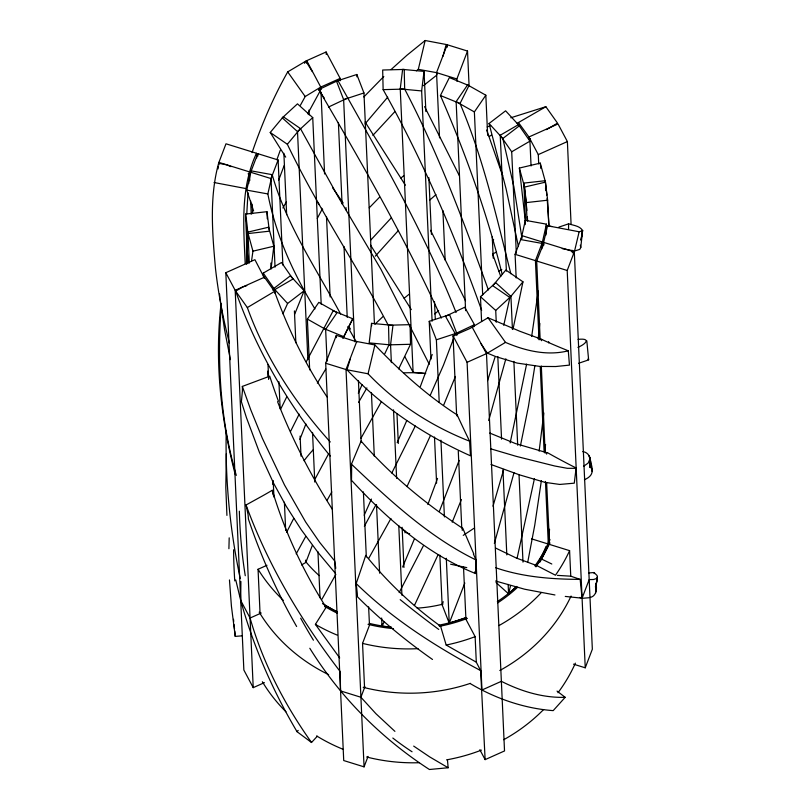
<?xml version="1.0" encoding="UTF-8"?>
<svg xmlns="http://www.w3.org/2000/svg" width="810" height="810" viewBox="0 0 810 810"><rect width="100%" height="100%" fill="white"/><g stroke="black" fill="none" stroke-linecap="round" stroke-linejoin="round"><path stroke-width="1.21" d="M457.184 414.943A200.445 32.764 65.9 0 0 469.597 441.177L470.458 455.807C424.42 435.203 381.642 406.63 347.004 369.785L350.274 358.941M584.374 479.753C596.271 474.609 591.786 467.653 589.275 455.838L590.591 465.466L589.923 457.913L589.883 467.512C591.695 461.022 590.348 452.587 582.765 451.605M226.223 431.062C225.18 480.553 229.959 530.145 240.266 578.553M228.906 548.714L229.2 537.84M240.894 581.479L240.702 600.423L243.861 670.042L253.226 687.649L264.414 682.638M595.573 593.173L595.745 583.534C597.547 588.931 596.19 596.626 589.629 597.557M246.523 220.087L246.493 264.283M525.194 224.633L525.356 220.35L546.456 224.157L546.001 234.981M226.355 453.742L225.808 487.529L226.921 515.393M246.766 214.012L248.002 192.739M541.849 248.822L542.103 243.425L546.456 224.157M562.211 248.619L574.573 250.999L579.778 249.389L580.76 247.536L582.623 230.293L580.983 240.226L582.552 230.759C580.446 225.95 573.166 225.372 568.579 223.813L568.559 228.997M541.495 340.706L541.576 339.309L519.807 331.25L488.005 317.753L469.891 328.526L453.043 335.887L456.637 415.054M541.556 339.339A202.338 77.416 20.9 0 0 564.934 349.434L568.286 350.811L569.45 365.118L555.731 366.535L539.845 366.424L517.175 363.082L495.7 356.562L487.377 353.16L480.927 343.602M580.76 247.536L580.324 245.157M221.444 303.902C216.837 361.331 220.107 419.874 236.297 475.379M231.032 166.637L226.78 164.845L218.619 163.286C209.213 197.569 212.402 233.766 215.511 268.758C218.356 293.827 223.114 318.664 229.412 343.096M219.014 164.805L218.902 162.395L225.99 143.795L256.507 153.262C240.276 187.687 243.547 226.739 245.207 263.655M546.639 454.116L546.76 452.668L515.535 443.596L489.777 433.067M549.555 529.234L548.299 544.047L531.542 538.853M248.71 183.597L249.409 171.862L218.902 162.395M271.158 268.09L273.841 246.23L268.606 227.215L247.708 232.146L246.807 246.26L248.255 261.731M218.082 168.905L218.295 166.657M543.854 412.948L539.136 451.18M220.968 304.58C214.549 361.412 220.826 419.064 235.163 474.245M539.824 323.403L538.194 338.783M545.565 444.437L544.715 452.375M589.953 458.997L588.151 463.087L583.524 466.337M538.255 291.053L531.674 336.464M390.562 344.908L392.961 325.367L371.547 323.352L369.158 342.893L390.562 344.908L391.372 362.617M425.706 373.521L413.11 372.337L400.241 88.918L402.631 69.387L424.045 71.401L425.868 111.547M432.105 321.216L421.645 90.933L424.045 71.401M382.33 623.862L382.026 626.312L390.845 627.132M453.043 335.887L467.087 362.313L476.017 559.973L475.561 573.551C426.86 553.929 386.694 518.511 351.51 480.32L351.621 469.871A300.642 45.542 -72.8 0 0 351.449 464.181L361.108 441.096L358.415 380.508M541.363 480.684L534.742 525.214L527.766 562.059M534.853 365.826L528.393 406.681L520.385 446.006M596.241 584.891L597.405 576.487L596.98 575.424L594.024 572.528L588.698 572.964M251.576 260.678L252.943 251.161L247.708 232.146M597.426 577.317L595.897 586.005L597.446 576.73M534.438 478.68L517.063 558.353M503.739 325.316L509.895 297.523L492.774 285.738L505.845 270.024L522.966 281.819L513.034 329.002M526.621 364.095L510.158 442.938M578.087 339.39C591.462 337.861 585.873 344.108 577.905 347.338M253.611 210.975L246.746 190.127L251.1 170.859L272.2 174.666C286.355 224.977 316.163 268.464 340.605 314.027M314.958 308.924C293.179 273.334 275.866 235.113 267.847 193.934L272.2 174.666M525.356 220.35L521.002 239.618L542.103 243.425M551.62 226.527L547.56 225.767L542.994 244.995L536.696 261.022L540.169 339.825M416.391 70.824L418.304 69.346L425.149 40.5L446.199 44.499L442.979 56.305M469.587 441.187C431.477 426.262 396.353 403.451 368.054 373.785L374.898 344.949L353.849 340.949L336.322 335.34L325.681 363.234L343.724 760.549L364.065 766.857L368.054 756.398M574.573 250.999L579.14 231.771L582.552 230.759M510.543 585.66L508.589 593.862L496.034 582.532M505.855 358.82L488.724 420.481M513.996 472.777L494.353 543.459M503.729 469.385L492.996 506.23M494.95 357.342L487.6 380.599M437.147 73.761L436.651 75.219L439.546 137.852M473.718 326.845L474.457 324.688L464.707 307.253L445.5 316.285L455.25 333.72L454.511 335.867M252.072 152.614C261.579 124.75 273.193 97.544 287.712 71.898L305.826 61.125L312.306 71.634M432.5 659.462C405.79 640.73 380.528 619.883 357.453 596.798A311.263 47.152 -72.8 0 0 357.261 593.173L356.187 583.544L362.161 566.089A245.45 37.179 -72.8 0 0 365.715 555.417C387.524 582.076 412.614 606.082 440.589 626.211L446.178 645.043L476.3 662.175L480.634 670.589L485.129 759.628L504.529 750.941L486.486 353.626L472.453 327.675M276.878 159.712L280.26 150.285M453.397 339.086L443.445 365.229L430.282 395.209M432.216 354.496L420.37 386.492M437.552 478.396L427.852 504.508M459.138 460.444L439.344 511.434M278.691 180.033L284.219 165.422M301.553 564.955L305.836 562.454L312.285 545.505M465.983 617.736L449.246 623.224L442.108 604.746L443.242 601.729M294.708 314.128L304.145 290.78L290.365 275.795L273.81 288.481L273 290.375M299.902 439.384L305.917 423.944M282.882 265.072L278.113 159.975L257.772 153.657L250.685 172.257L271.016 178.565L275.046 267.138M271.016 178.565L278.113 159.975M469.081 85.698L467.522 51.06L447.181 44.742L436.539 72.637L436.651 75.219L423.357 85.698M364.065 766.857L346.022 369.542L356.663 341.648L356.694 342.276M456.982 81.284L456.88 78.955L467.522 51.06M363.244 687.326L364.561 687.66L362.546 643.373L369.481 625.209L368.621 606.872M404.97 532.828L405.608 531.147M516.162 277.931L515.089 254.32L522.177 235.72L542.518 242.028L542.73 246.756M394.916 731.369L375.911 713.691L360.906 697.248L364.895 686.789M539.014 339.755L535.43 260.628L542.518 242.028M573.51 664.17L585.245 667.804L567.202 270.489L574.3 251.89L543.793 242.423L543.915 245.005M549.625 540.564L548.299 544.047L545.454 481.454M565.269 596.423L582.086 598.195L589.184 579.596L593.588 579.504L596.666 578.472M585.245 667.804L592.343 649.205L574.3 251.89M464.808 583.028L449.246 623.224L446.3 558.272M461.416 499.537L452.213 522.177M455.423 376.447L443.708 405.041M414.426 538.853L402.641 567.01M406.711 420.653L397.194 442.625M362.121 384.588L358.314 393.235M304.145 290.78L287.591 303.477L282.933 313.774M364.186 515.251L371.415 499.051M430.475 435.456L406.984 486.597M438.058 554.728L414.406 605.536M384.811 353.727L388.982 344.858L388.537 325.225L410.073 324.648L410.518 344.28L398.662 368.884M290.496 431.517L299.173 414.143M280.625 409.212L286.669 397.022M343.764 336.839L347.308 329.579M286.639 532.251L293.736 518.39M384.072 622.131L382.026 626.312L381.652 618.04M391.817 472.989L415.297 425.999M306.301 361.695L333.173 310.767L352.765 318.765L342.893 338.499M502.048 273.871C486.921 212.716 465.487 153.282 440.427 95.519L449.368 77.588L468.97 85.587L460.029 103.518C483.276 158.193 496.348 216.351 510.847 273.75M423.387 545.768L399.168 592.596M349.11 325.964L352.765 318.765M296.197 553.868L305.613 536.655M376.093 504.519L364.358 526.287M307.689 113.835L320.315 90.669M317.267 218.427L322.117 209.294M315.1 478.953L328.516 453.975M321.955 599.197L335.816 574.422M390.936 518.461L368.712 558.414M300.469 105.148L305.198 96.532L320.76 87.085L340.159 78.398L326.106 51.982L306.717 60.669L306.818 63.079M381.459 401.517L360.997 438.22M282.923 207.978L286.294 201.953M331.827 491.903L327.24 500.033M366.9 387.909L358.597 402.367M304.56 63.312L305.826 61.125M325.782 368.995L317.348 383.1M339.694 657.933L315.394 624.378L326.086 607.348C303.112 570.908 284.644 531.552 272.292 490.263A247.212 93.363 -28 0 1 262.491 495.912L246.058 504.984L248.032 514.441A303.912 114.777 -28 0 1 248.397 519.008C260.911 556.298 277.071 592.363 296.632 626.495M536.21 566.605L536.858 565.623L555.457 575.211A173.704 158.315 -2.6 0 0 569.592 550.658L549.565 544.442L546.649 482.902M309.683 369.866L307.375 319.089L318.816 302.363L337.071 312.65L325.63 329.376L327.078 361.26M465.618 310.655L456.131 101.635L467.572 84.908L485.828 95.205L487.65 135.351M482.689 294.972L474.376 111.932L485.828 95.205M365.026 123.889L387.717 97.159M285.707 157.14L270.236 132.476L283.308 116.761L300.429 128.557L338.6 197.508L380.973 269.365L429.29 364.298M388.152 325.043C356.005 263.938 317.145 206.651 287.348 144.261L300.429 128.557M509.895 297.523L522.966 281.819M375.313 256.173L398.469 230.435M372.873 135.381L394.693 111.82M370.727 240.114L391.372 217.738M557.027 691.092L565.178 697.319L553.189 710.633C523.959 708.466 495.629 698.544 470.458 683.711M317.277 736.26L311.526 742.497L297.027 731.683L298.171 730.428M363.832 96.957L383.808 76.515M369.238 207.816L379.444 197.316M374.898 324.253L382.897 316.659M391.058 69.569L406.873 55.323L425.149 40.5M297.513 131.615L312.731 117.592L297.483 103.842L282.265 117.855L297.513 131.615L307.861 359.529M481.596 321.489L480.472 296.693L495.69 282.67L510.938 296.43L512.436 329.498M496.257 322.258L495.72 310.453L510.938 296.43M516.638 586.44L508.589 593.862L508.153 584.415M429.867 199.979L435.952 194.643M434.737 313.936L438.645 310.635M404.129 298.252L409.08 294.263M400.93 178.018L403.674 175.81M518.339 246.088L506.139 189.074L489.048 123.505L505.612 110.818L519.382 125.803L502.828 138.5L513.915 186.928L521.994 238.423M330.257 456.01C289.666 406.995 256.689 351.327 235.68 291.144L242.696 286.973L246.756 285.647M517.104 123.312L545.859 106.718L557.523 123.15L546.487 129.61M330.267 441.987C294.84 402.702 265.315 357.514 247.344 307.567L274.509 291.418L262.855 274.995L254.917 259.686L225.818 272.717L240.702 600.423C253.368 646.481 272.697 690.606 297.027 731.683M487.377 353.16L505.491 342.387C525.012 350.811 547.206 356.127 568.286 350.811M489.28 136.434L491.376 135.189M263.422 276.656L263.26 273.112L281.495 262.511L292.967 279.035L274.742 289.646L274.904 293.19M506.392 271.056L500.226 135.25L518.461 124.649L529.932 141.173L531.066 165.979M516.314 253.338L511.707 151.784L529.932 141.173M530.388 138.793L529.041 139.563L528.92 136.981L518.694 122.877M492.429 240.418L493.665 239.78M498.737 271.077L501.795 269.608M441.328 318.057C405.618 239.294 362.424 164.136 318.745 89.596L337.952 80.565C380.346 156.158 424.015 231.771 456.06 312.508M328.495 107.041L347.703 98M492.561 253.965L496.5 252.123M455.25 333.72L474.457 324.688M253.226 687.649L235.183 290.334L264.283 277.303L264.323 278.275M538.285 154.599L567.385 141.568L558.019 123.95L528.92 136.981L538.285 154.599L538.711 163.914M467.087 362.313L486.486 353.626M260.061 613.555L258.056 569.278L266.976 565.279M311.526 742.497C284.593 704.649 262.875 662.793 250.067 618.04L261.255 613.028M487.185 126.988L490.617 125.56M335.522 573.46L318.229 552.744L301.391 529.942L286.163 506.159L273.577 483.195L259.413 452.355L246.473 417.737L241.39 401.74L242.413 391.058A306.109 115.607 -28 0 0 242.342 386.421L268.535 376.62L268.019 364.52M510.816 117.774L545.859 106.718M568.579 223.813L565.37 224.927A203.452 76.839 -28 0 1 558.94 227.073M374.412 323.231L363.953 92.958L356.825 74.48L336.494 81.142L343.632 99.62L354.628 341.699M343.632 99.62L363.953 92.958M430.96 359.124L429.239 321.327L449.57 314.675L456.698 333.143L456.81 335.512M439.222 402.398L436.377 339.805L456.698 333.143M578.603 363.285L588.637 359.883L586.815 340.858M525.326 221.049L519.362 168.055L540.26 163.124L545.484 182.139L546.841 195.109M252.943 251.161L273.841 246.23M525.295 193.469L524.586 187.069L545.484 182.139M439.374 626.495L440.589 626.211M588.829 597.75L583.18 598.236L579.737 597.466M247.819 263.665L245.562 214.073L266.966 211.694L269.396 231.184L247.992 233.564L249.338 263.088M525.518 220.897L523.807 183.1L545.201 180.721L547.641 200.212L548.815 226.192M527.037 220.31L526.237 202.601L547.641 200.212M447.434 759.658L448.153 767.748L429.411 769.5C381.368 738.386 340.028 696.944 309.805 648.273M242.362 635.809L235.254 636.397L231.427 606.255L229.463 579.95M404.666 89.07L404.21 69.437L382.674 70.014L383.13 89.647L404.666 89.07C438.332 153.384 463.776 221.737 488.369 289.929M388.982 344.858L410.518 344.28M565.178 697.319C542.933 698.028 521.053 691.305 501.37 681.321L481.97 690.009L476.017 559.973L473.374 553.979M582.086 598.195L580.152 579.383C551.681 579.251 522.825 577.095 495.72 567.759M580.152 579.383L570.756 576.183L557.401 575.373M400.241 88.918L421.645 90.933M554.951 594.965L524.596 589.204L495.588 581.023M418.304 69.346L436.539 72.637L456.88 78.955M246.746 190.127L267.847 193.934M547.56 225.767L579.14 231.771M214.063 182.523L245.643 188.517M347.004 369.785L368.054 373.785M515.089 254.32L535.43 260.628M536.696 261.022L567.202 270.489M325.681 363.234L346.022 369.542M360.906 697.248L340.565 690.93L340.109 671.46C301.229 620.733 267.968 565.188 246.058 504.984M536.858 565.623L516.213 557.999L495.7 548.097M490.759 448.831L516.173 456.334L554.759 466.003L567.304 468.312L576.072 468.322L574.28 483.175L559.75 484.441L545.1 482.385L519.453 474.842L491.022 464.505M440.427 95.519L460.029 103.518M324.233 328.708L343.835 336.707M248.093 173.846L249.531 174.444L249.784 180.478M587.807 359.124L588.637 359.761M476.017 559.973C428.611 536.726 389.448 500.155 351.449 464.191M480.634 670.589C435.891 646.714 392.577 619.164 356.187 583.544M325.012 606.771L326.086 607.348M448.153 767.748L429.685 756.904L413.677 746.091M456.131 101.635L474.376 111.932M307.375 319.089L325.63 329.376M323.463 604.321L337.426 612.188M270.236 132.476L287.348 144.261M480.472 296.693L495.72 310.453M374.898 344.949C399.887 370.929 426.748 395.442 457.194 414.933L457.194 416.249M489.048 123.505L502.828 138.5M273.81 288.481L287.591 303.477M488.005 317.753L505.491 342.387M287.712 71.898L305.198 96.532M332.596 187.748L343.197 203.057M235.68 291.144L247.344 307.567M348.715 326.521L350.548 329.133M500.226 135.25L511.707 151.784M263.26 273.112L274.742 289.646M317.277 201.781L319.444 204.97M321.621 208.21L322.714 209.851M323.261 96.562L324.415 98.314M327.078 396.951C305.107 364.216 287.864 328.465 274.509 291.418M365.108 122.006L405.365 185.196M321.55 93.95L322.694 95.691M318.745 89.596L320.983 93.079M370.555 245.177L411.298 309.623M332.353 509.348C310.746 475.308 292.248 439.253 277.567 401.689M356.471 342.225L347.682 326.724M383.13 89.647C422.769 159.935 454.43 234.454 481.646 310.331M424.572 106.606L459.422 175.851M306.717 60.669L320.76 87.085L320.871 89.505M479.864 749.716L485.129 759.628M225.818 272.717L235.183 290.334M250.067 618.04L240.702 600.423L235.75 579.93M476.3 662.175L475.136 636.65L465.932 619.296L463.502 566.838M430.535 230.283L465.517 300.712M404.878 356.683L413.11 372.337M474.741 571.87L475.561 573.551M320.213 88.28L320.882 89.667M429.239 321.327L436.377 339.805M492.561 253.824L500.752 276.463M486.668 130.025L502.656 175.659M242.342 386.421L250.786 409.88L262.359 438.332L284.482 484.927L305.664 522.025L319.677 542.376L334.712 560.996L335.35 565.137M590.227 464.211L592.394 471.531L589.913 463.209M519.362 168.055L524.586 187.069M595.785 589.599L595.978 591.067M230.425 359.66L224.532 329.518L220.107 298.85M272.292 490.263L273.071 494.829M335.431 565.765L335.745 568.337M523.807 183.1L526.237 202.601M245.562 214.073L247.992 233.564M540.26 163.124L540.888 168.51M219.55 293.919L219.966 297.614M233.493 619.316L233.725 621.452M595.441 586.399L595.674 588.536M365.715 555.417L365.826 556.48M234.07 624.652L234.505 628.924M525.406 194.532L526.875 210.478M234.728 631.051L235.254 636.397M594.024 572.528L594.135 573.591M547.135 198.379L549.058 225.889M527.351 216.847L527.644 221.079M569.592 550.658L570.756 576.183M545.201 180.721L545.312 183.08M545.525 187.809L545.636 190.168M540.25 366.91L544.117 451.94M513.884 361.382L517.691 445.227M519.028 474.751L522.997 562.13M492.257 236.915L493.229 258.167M497.806 356.501L501.562 439.172M502.959 469.871L506.817 554.901M447.181 44.742L447.292 47.152M458.278 451.14L461.761 527.978M442.888 210.529L445.156 260.101M440.934 440.184L444.417 516.942M428.865 177.684L431.436 234.363M434.494 301.674L435.304 319.393M434.494 437.056L436.59 483.114M439.86 555.154L442.108 604.746M396.981 413.94L398.317 443.465M402.125 527.3L403.947 567.456M393.518 409.86L396.627 478.345M398.773 525.589L401.932 595.259M371.547 323.352L371.658 325.711M356.825 74.48L356.926 76.839M371.415 392.485L374.311 456.253M376.508 504.67L379.617 573.166M340.159 78.398L340.261 80.727M346.022 207.623L346.133 209.952M338.377 122.472L342.073 203.958M344.007 246.473L347.227 317.328M326.106 51.982L326.227 54.452M336.322 335.34L336.433 337.669M326.501 216.715L330.146 296.976M312.731 117.592L321.205 304.175M308.954 110.059L309.177 114.878M312.528 432.449L314.776 482.051M317.935 551.721L320.031 597.78M294.415 310.918L295.863 342.802M300.105 436.094L301.016 456.172M305.734 560.095L305.836 562.454M283.875 153.282L286.659 214.69M278.923 381.753L280.159 408.918M284.391 502.21L285.687 530.55M270.844 263.068L271.117 268.971M266.966 211.694L267.29 218.771M257.772 153.657L257.884 156.016M267.715 371.132L267.928 375.85M272.757 482.132L272.859 484.491M256.507 153.262L256.719 157.92M252.133 204.14L252.558 213.587M567.385 141.568L571.09 224.4M572.255 250.371L572.366 252.841M541.323 366.09L545.171 453.256M363.396 491.893L366.322 556.875M320.983 92.077L324.577 173.988M268.647 378.979L268.535 376.62L268.616 378.989M273.203 480.533L273.942 497.067M250.654 200.991L251.221 214.275M361.149 442.29L361.108 441.096C390.369 474.802 425.118 503.425 462.247 528.069L462.267 530.398M548.654 341.678L548.694 342.873M412.057 751.771A762.19 410.447 -81.8 0 1 392.809 738.031M540.25 558.454A762.19 36.166 18.9 0 1 551.802 564.013M234.768 580.912A762.19 555.366 29.7 0 1 233.604 549.767M575.394 663.147A173.704 158.315 -2.6 0 1 558.009 692.722M543.591 709.54A173.704 158.315 -2.6 0 1 503.709 739.712M481.403 750.121A173.704 158.315 -2.6 0 1 446.624 759.851M419.388 762.706A173.704 158.315 -2.6 0 1 366.606 756.996M342.934 749.23A173.704 158.315 -2.6 0 1 316.629 735.926M285.94 711.767A173.704 158.315 -2.6 0 1 262.359 681.747M571.08 596.059A173.704 158.315 -2.6 0 1 499.8 670.508M470.428 683.336A173.704 158.315 -2.6 0 1 363.447 687.376M328.647 674.649A173.704 158.315 -2.6 0 1 259.19 612.137M549.038 542.295A146.428 133.448 -2.6 0 1 539.936 562.11M438.726 629.421A720.819 143.643 51.3 0 1 400.201 599.643M313.429 640.194A757.451 387.453 -86 0 1 300.682 618.212M245.268 575.718A720.819 510.27 -41.6 0 1 239.355 511.191M576.396 468.109A287.196 109.937 20.9 0 1 547.165 452.496M466.783 567.618A757.451 27.844 14.9 0 1 450.603 564.206M473.941 528.312A720.819 40.449 -29 0 1 463.249 535.359M278.468 401.233A1032.325 724.312 -32.9 0 1 269.679 376.073M473.82 553.918A302.282 49.481 65.9 0 1 462.783 528.231M541.151 592.788A173.704 158.315 -2.6 0 1 498.96 625.573M475.136 636.65A173.704 158.315 -2.6 0 1 446.178 645.043M418.051 648.648A173.704 158.315 -2.6 0 1 362.546 643.373M337.122 635.07A173.704 158.315 -2.6 0 1 315.394 624.378M283.298 600.342A173.704 158.315 -2.6 0 1 258.056 569.278M549.869 542.903A152.159 138.682 -2.6 0 1 535.856 566.787M517.701 587.199A152.159 138.682 -2.6 0 1 497.796 602.812M467.4 618.374A152.159 138.682 -2.6 0 1 439.638 626.282M393.508 628.621A152.159 138.682 -2.6 0 1 368.024 624.338M337.183 613.16A152.159 138.682 -2.6 0 1 324.79 606.447M549.96 539.399A150.812 137.447 -2.6 0 1 534.904 565.886M515.838 587.189A150.812 137.447 -2.6 0 1 497.31 601.628M466.256 617.483A150.812 137.447 -2.6 0 1 438.899 625.168M391.311 627.173A150.812 137.447 -2.6 0 1 369.228 623.356M336.95 611.651A150.812 137.447 -2.6 0 1 322.552 603.561M304.064 460.738A129.266 117.814 -2.6 0 1 313.278 449.702M409.668 533.749A8.616 7.857 -2.6 0 1 403.218 529.264M442.959 604.118A129.266 117.814 -2.6 0 1 417.16 608.128M319.241 575.626A129.266 117.814 -2.6 0 1 305.461 561.31M404.129 372.863A129.266 117.814 -2.6 0 1 425.442 373.511M546.062 546.396A145.081 132.222 -2.6 0 1 536.271 565.724"/></g></svg>
